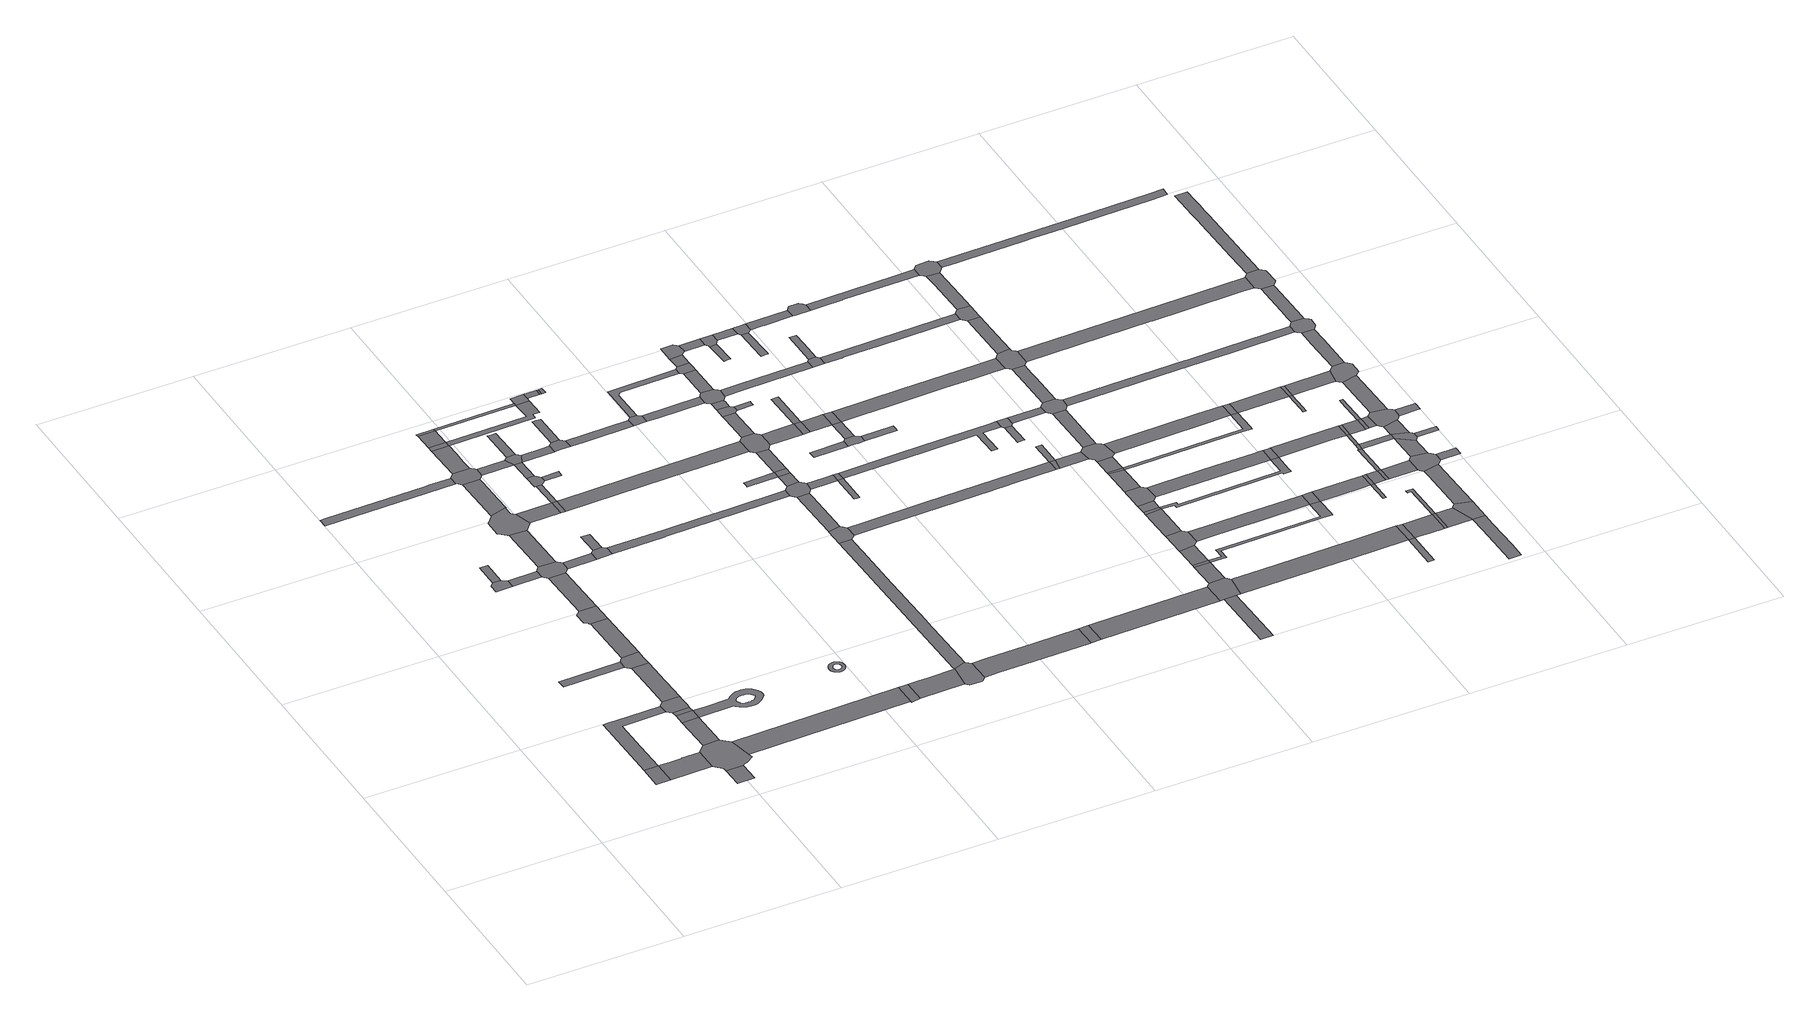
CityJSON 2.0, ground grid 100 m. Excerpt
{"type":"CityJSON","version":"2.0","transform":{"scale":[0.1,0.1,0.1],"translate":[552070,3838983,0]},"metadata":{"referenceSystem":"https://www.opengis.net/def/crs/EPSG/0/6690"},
"CityObjects":{
"road1":{"type":"Road","geometry":[{"type":"MultiSurface","lod":"1","boundaries":[[[0,1,2,3,4]]]}]},
"road2":{"type":"Road","attributes":{"RoadStructureAttribute.sectionType":"1"},"geometry":[{"type":"MultiSurface","lod":"1","boundaries":[[[5,6,7,8,9,10,0,4,11]]]}]},
"road3":{"type":"Road","attributes":{"RoadStructureAttribute.sectionType":"1"},"geometry":[{"type":"MultiSurface","lod":"1","boundaries":[[[12,13,14,15,16,1,0,17,18,19]]]}]},
"road4":{"type":"Road","geometry":[{"type":"MultiSurface","lod":"1","boundaries":[[[20,21,22,23]]]}]},
"road5":{"type":"Road","attributes":{"RoadStructureAttribute.sectionType":"1"},"geometry":[{"type":"MultiSurface","lod":"1","boundaries":[[[24,25,26,27,28]]]}]},
"road6":{"type":"Road","geometry":[{"type":"MultiSurface","lod":"1","boundaries":[[[29,30,31,5,11,32,33,34,21,20,35,36,37,38,39,40]]]}]},
"road7":{"type":"Road","attributes":{"RoadStructureAttribute.sectionType":"1"},"geometry":[{"type":"MultiSurface","lod":"1","boundaries":[[[41,42,30,29]]]}]},
"road8":{"type":"Road","geometry":[{"type":"MultiSurface","lod":"1","boundaries":[[[43,44,42,41]]]}]},
"road9":{"type":"Road","attributes":{"RoadStructureAttribute.sectionType":"1"},"geometry":[{"type":"MultiSurface","lod":"1","boundaries":[[[45,46,44,43]]]}]},
"road10":{"type":"Road","geometry":[{"type":"MultiSurface","lod":"1","boundaries":[[[47,48,49,50,51,52,12,19,53,54,46,45]]]}]},
"road11":{"type":"Road","attributes":{"RoadStructureAttribute.sectionType":"1"},"geometry":[{"type":"MultiSurface","lod":"1","boundaries":[[[55,56,57,58,59,60,50,49]]]}]},
"road12":{"type":"Road","geometry":[{"type":"MultiSurface","lod":"1","boundaries":[[[61,62,63,64,65,66]]]}]},
"road13":{"type":"Road","geometry":[{"type":"MultiSurface","lod":"1","boundaries":[[[67,68,61,66]]]}]},
"road14":{"type":"Road","geometry":[{"type":"MultiSurface","lod":"1","boundaries":[[[69,70,71,72,73,74,24,28,75,59,58]]]}]},
"road15":{"type":"Road","attributes":{"RoadStructureAttribute.sectionType":"1"},"geometry":[{"type":"MultiSurface","lod":"1","boundaries":[[[76,77,78,79,80,81,82,83]]]}]},
"road16":{"type":"Road","attributes":{"RoadStructureAttribute.sectionType":"1"},"geometry":[{"type":"MultiSurface","lod":"1","boundaries":[[[84,85,72,71]]]}]},
"road17":{"type":"Road","attributes":{"RoadStructureAttribute.sectionType":"1"},"geometry":[{"type":"MultiSurface","lod":"1","boundaries":[[[86,65,64,87]]]}]},
"road18":{"type":"Road","geometry":[{"type":"MultiSurface","lod":"1","boundaries":[[[88,89,43,41,90,91,92,93,94,95,96,97,98,99,100,101,102,103,104,105,106,107,108,109,110,111,112,113,114,115,116,117],[118,119,120,121,122,123,124,125,126,127,128,129,130,131,132,133,134,135,136,137]]]}]},
"road19":{"type":"Road","geometry":[{"type":"MultiSurface","lod":"1","boundaries":[[[138,139,140,141,142,143,144,145,146,85,84]]]}]},
"road20":{"type":"Road","attributes":{"RoadStructureAttribute.sectionType":"1"},"geometry":[{"type":"MultiSurface","lod":"1","boundaries":[[[147,148,139,138]]]}]},
"road21":{"type":"Road","geometry":[{"type":"MultiSurface","lod":"1","boundaries":[[[149,150,86,87,151,148,147,152,153,154,155,156,157,158]]]}]},
"road22":{"type":"Road","attributes":{"RoadStructureAttribute.sectionType":"1"},"geometry":[{"type":"MultiSurface","lod":"1","boundaries":[[[159,149,158,160]]]}]},
"road23":{"type":"Road","geometry":[{"type":"MultiSurface","lod":"1","boundaries":[[[161,40,39,162]]]}]},
"road24":{"type":"Road","geometry":[{"type":"MultiSurface","lod":"1","boundaries":[[[163,164,165,166,167,168,169,170,171,172,173,159,160,174,175,176,177]]]}]},
"road25":{"type":"Road","attributes":{"RoadStructureAttribute.sectionType":"1"},"geometry":[{"type":"MultiSurface","lod":"1","boundaries":[[[178,155,154,179]]]}]},
"road26":{"type":"Road","attributes":{"RoadStructureAttribute.sectionType":"1"},"geometry":[{"type":"MultiSurface","lod":"1","boundaries":[[[180,181,182,183,184,167,166]]]}]},
"road27":{"type":"Road","geometry":[{"type":"MultiSurface","lod":"1","boundaries":[[[185,186,187,188,189,190,76,83,191,192,184,183,193,194,195,196]]]}]},
"road28":{"type":"Road","geometry":[{"type":"MultiSurface","lod":"1","boundaries":[[[197,198,178,179,199,200]]]}]},
"road29":{"type":"Road","attributes":{"RoadStructureAttribute.sectionType":"1"},"geometry":[{"type":"MultiSurface","lod":"1","boundaries":[[[201,202,177,176,203]]]}]},
"road30":{"type":"Road","attributes":{"RoadStructureAttribute.sectionType":"1"},"geometry":[{"type":"MultiSurface","lod":"1","boundaries":[[[204,205,206,207,208,209,188,187]]]}]},
"road31":{"type":"Road","geometry":[{"type":"MultiSurface","lod":"1","boundaries":[[[210,211,198,197]]]}]},
"road32":{"type":"Road","geometry":[{"type":"MultiSurface","lod":"1","boundaries":[[[212,213,209,208]]]}]},
"road33":{"type":"Road","attributes":{"RoadStructureAttribute.sectionType":"1"},"geometry":[{"type":"MultiSurface","lod":"1","boundaries":[[[214,215,216,213,212]]]}]},
"road34":{"type":"Road","geometry":[{"type":"MultiSurface","lod":"1","boundaries":[[[217,218,216,215]]]}]},
"road35":{"type":"Road","geometry":[{"type":"MultiSurface","lod":"1","boundaries":[[[219,201,203,220]]]}]},
"road36":{"type":"Road","attributes":{"RoadStructureAttribute.sectionType":"1"},"geometry":[{"type":"MultiSurface","lod":"1","boundaries":[[[221,196,195,222]]]}]},
"road37":{"type":"Road","attributes":{"RoadStructureAttribute.sectionType":"1"},"geometry":[{"type":"MultiSurface","lod":"1","boundaries":[[[223,201,219,224]]]}]},
"road38":{"type":"Road","geometry":[{"type":"MultiSurface","lod":"1","boundaries":[[[225,226,227,228,229,230,231,232,233,234,235,236,237,238,239,240,241,242,243,244,245,246,247,248,249,250,251,252,253,254,255,256,257,258,259,260,261,262,263,264,265,266,267,268,269,270,271,272,273,274,275,276,277,278,279,280,281,282,283,284,285,286,287,288,289,290,291,292,293,294,295,296,297,298,299,300],[301,302,303,304,305,306,307,308,309,310,311,312,313,314,315,316,317,318,319,320,321,322,323,324,325,326,327,328,329,330,331,332,333,334,335,336,337,338,339,340,341,342,343,344,345,346,347,348,349,350,351,352,353,354,355,356,357,358,359,360,361,362,363,364,365,366,367,368,369,370,371,372]]]}]},
"road39":{"type":"Road","geometry":[{"type":"MultiSurface","lod":"1","boundaries":[[[373,374,375,376,377,223,224,378,379,380,381,382]]]}]},
"road40":{"type":"Road","attributes":{"RoadStructureAttribute.sectionType":"1"},"geometry":[{"type":"MultiSurface","lod":"1","boundaries":[[[383,384,222,374,373]]]}]},
"road41":{"type":"Road","geometry":[{"type":"MultiSurface","lod":"1","boundaries":[[[385,386,221,222,384,387]]]}]},
"road42":{"type":"Road","geometry":[{"type":"MultiSurface","lod":"1","boundaries":[[[388,389,382,381]]]}]},
"road43":{"type":"Road","attributes":{"RoadStructureAttribute.sectionType":"1"},"geometry":[{"type":"MultiSurface","lod":"1","boundaries":[[[390,391,392,386,385]]]}]},
"road44":{"type":"Road","geometry":[{"type":"MultiSurface","lod":"1","boundaries":[[[393,161,162,394,395]]]}]},
"road45":{"type":"Road","attributes":{"RoadStructureAttribute.sectionType":"1"},"geometry":[{"type":"MultiSurface","lod":"1","boundaries":[[[396,217,215,397]]]}]},
"road46":{"type":"Road","attributes":{"RoadStructureAttribute.sectionType":"1"},"geometry":[{"type":"MultiSurface","lod":"1","boundaries":[[[398,399,387,384,400]]]}]},
"road47":{"type":"Road","attributes":{"RoadStructureAttribute.sectionType":"1"},"geometry":[{"type":"MultiSurface","lod":"1","boundaries":[[[401,402,403,404,397,405,212,208]]]}]},
"road48":{"type":"Road","geometry":[{"type":"MultiSurface","lod":"1","boundaries":[[[406,407,408,393,395,409]]]}]},
"road49":{"type":"Road","geometry":[{"type":"MultiSurface","lod":"1","boundaries":[[[410,411,398,400,412,413,414,415]]]}]},
"road50":{"type":"Road","attributes":{"RoadStructureAttribute.sectionType":"1"},"geometry":[{"type":"MultiSurface","lod":"1","boundaries":[[[416,417,418,411,410]]]}]},
"road51":{"type":"Road","attributes":{"RoadStructureAttribute.sectionType":"1"},"geometry":[{"type":"MultiSurface","lod":"1","boundaries":[[[419,420,421,422,200,199,423,424,425]]]}]},
"road52":{"type":"Road","geometry":[{"type":"MultiSurface","lod":"1","boundaries":[[[426,427,396,397,404,428]]]}]},
"road53":{"type":"Road","geometry":[{"type":"MultiSurface","lod":"1","boundaries":[[[429,430,406,409,431,432,433,434,435]]]}]},
"road54":{"type":"Road","attributes":{"RoadStructureAttribute.sectionType":"1"},"geometry":[{"type":"MultiSurface","lod":"1","boundaries":[[[436,437,438,439,440,441,219,220,442,443,444]]]}]},
"road55":{"type":"Road","attributes":{"RoadStructureAttribute.sectionType":"1"},"geometry":[{"type":"MultiSurface","lod":"1","boundaries":[[[445,426,428,446]]]}]},
"road56":{"type":"Road","attributes":{"RoadStructureAttribute.sectionType":"1"},"geometry":[{"type":"MultiSurface","lod":"1","boundaries":[[[447,415,414,448,449]]]}]},
"road57":{"type":"Road","geometry":[{"type":"MultiSurface","lod":"1","boundaries":[[[445,446,450,451]]]}]},
"road58":{"type":"Road","geometry":[{"type":"MultiSurface","lod":"1","boundaries":[[[452,453,451,450]]]}]},
"road59":{"type":"Road","attributes":{"RoadStructureAttribute.sectionType":"1"},"geometry":[{"type":"MultiSurface","lod":"1","boundaries":[[[454,455,456,457,458,459,460,461,462,463,464,465,466,406,430]]]}]},
"road60":{"type":"Road","geometry":[{"type":"MultiSurface","lod":"1","boundaries":[[[467,447,449,468,469,470,471,472]]]}]},
"road61":{"type":"Road","attributes":{"RoadStructureAttribute.sectionType":"1"},"geometry":[{"type":"MultiSurface","lod":"1","boundaries":[[[473,474,475,476,435,434,477,478,479,480]]]}]},
"road62":{"type":"Road","geometry":[{"type":"MultiSurface","lod":"1","boundaries":[[[481,482,483,484,462,461,485,486,487]]]}]},
"road63":{"type":"Road","geometry":[{"type":"MultiSurface","lod":"1","boundaries":[[[488,489,490,491,492]]]}]},
"road64":{"type":"Road","attributes":{"RoadStructureAttribute.sectionType":"1"},"geometry":[{"type":"MultiSurface","lod":"1","boundaries":[[[493,494,495,496,497,483,482]]]}]},
"road65":{"type":"Road","geometry":[{"type":"MultiSurface","lod":"1","boundaries":[[[498,499,500,501,419,425,502,496,495,503,504,505]]]}]},
"road66":{"type":"Road","attributes":{"RoadStructureAttribute.sectionType":"1"},"geometry":[{"type":"MultiSurface","lod":"1","boundaries":[[[506,471,470,507,508]]]}]},
"road67":{"type":"Road","attributes":{"RoadStructureAttribute.sectionType":"1"},"geometry":[{"type":"MultiSurface","lod":"1","boundaries":[[[509,492,510,500,499]]]}]},
"road68":{"type":"Road","geometry":[{"type":"MultiSurface","lod":"1","boundaries":[[[511,488,492,509]]]}]},
"road69":{"type":"Road","attributes":{"RoadStructureAttribute.sectionType":"1"},"geometry":[{"type":"MultiSurface","lod":"1","boundaries":[[[512,513,467,472,514,515,516]]]}]},
"road70":{"type":"Road","attributes":{"RoadStructureAttribute.sectionType":"1"},"geometry":[{"type":"MultiSurface","lod":"1","boundaries":[[[517,488,511,518]]]}]},
"road71":{"type":"Road","geometry":[{"type":"MultiSurface","lod":"1","boundaries":[[[519,520,521,522,436,444,523,517,518,524,525,526,527]]]}]},
"road72":{"type":"Road","attributes":{"RoadStructureAttribute.sectionType":"1"},"geometry":[{"type":"MultiSurface","lod":"1","boundaries":[[[528,529,530,505,504,531,532,533,534]]]}]},
"road73":{"type":"Road","attributes":{"RoadStructureAttribute.sectionType":"1"},"geometry":[{"type":"MultiSurface","lod":"1","boundaries":[[[535,536,537,538,521,520]]]}]},
"road74":{"type":"Road","geometry":[{"type":"MultiSurface","lod":"1","boundaries":[[[539,540,541,542,534]]]}]},
"road75":{"type":"Road","geometry":[{"type":"MultiSurface","lod":"1","boundaries":[[[543,473,480,544]]]}]},
"road76":{"type":"Road","geometry":[{"type":"MultiSurface","lod":"1","boundaries":[[[545,546,537,536,547,548,549]]]}]},
"road77":{"type":"Road","attributes":{"RoadStructureAttribute.sectionType":"1"},"geometry":[{"type":"MultiSurface","lod":"1","boundaries":[[[550,546,545,551,552]]]}]},
"road78":{"type":"Road","geometry":[{"type":"MultiSurface","lod":"1","boundaries":[[[553,528,534,542]]]}]},
"road79":{"type":"Road","geometry":[{"type":"MultiSurface","lod":"1","boundaries":[[[554,506,508,555,550,552,556,557,558,559,560]]]}]},
"road80":{"type":"Road","attributes":{"RoadStructureAttribute.sectionType":"1"},"geometry":[{"type":"MultiSurface","lod":"1","boundaries":[[[561,562,527,526,563,564]]]}]},
"road81":{"type":"Road","attributes":{"RoadStructureAttribute.sectionType":"1"},"geometry":[{"type":"MultiSurface","lod":"1","boundaries":[[[565,566,567,554,560]]]}]},
"road82":{"type":"Road","geometry":[{"type":"MultiSurface","lod":"1","boundaries":[[[568,569,570,549,548]]]}]},
"road83":{"type":"Road","geometry":[{"type":"MultiSurface","lod":"1","boundaries":[[[571,572,573,574,512,516,567,566]]]}]},
"road84":{"type":"Road","attributes":{"RoadStructureAttribute.sectionType":"1"},"geometry":[{"type":"MultiSurface","lod":"1","boundaries":[[[575,576,574,573]]]}]},
"road85":{"type":"Road","geometry":[{"type":"MultiSurface","lod":"1","boundaries":[[[577,578,579,580,581]]]}]},
"road86":{"type":"Road","geometry":[{"type":"MultiSurface","lod":"1","boundaries":[[[582,583,584,585,576,575,586,587,588,589]]]}]},
"road87":{"type":"Road","geometry":[{"type":"MultiSurface","lod":"1","boundaries":[[[590,561,564,591]]]}]},
"road88":{"type":"Road","attributes":{"RoadStructureAttribute.sectionType":"1"},"geometry":[{"type":"MultiSurface","lod":"1","boundaries":[[[592,593,561,590]]]}]},
"road89":{"type":"Road","attributes":{"RoadStructureAttribute.sectionType":"1"},"geometry":[{"type":"MultiSurface","lod":"1","boundaries":[[[594,595,590,591,596]]]}]},
"road90":{"type":"Road","attributes":{"RoadStructureAttribute.sectionType":"1"},"geometry":[{"type":"MultiSurface","lod":"1","boundaries":[[[597,589,588,598]]]}]},
"road91":{"type":"Road","geometry":[{"type":"MultiSurface","lod":"1","boundaries":[[[599,600,577,581,601,602,603,604]]]}]},
"road92":{"type":"Road","attributes":{"RoadStructureAttribute.sectionType":"1"},"geometry":[{"type":"MultiSurface","lod":"1","boundaries":[[[605,606,607,608,487,486,609,610,611,612,613,614]]]}]},
"road93":{"type":"Road","attributes":{"RoadStructureAttribute.sectionType":"1"},"geometry":[{"type":"MultiSurface","lod":"1","boundaries":[[[615,596,600,599]]]}]},
"road94":{"type":"Road","geometry":[{"type":"MultiSurface","lod":"1","boundaries":[[[616,617,618,619,620,621]]]}]},
"road95":{"type":"Road","attributes":{"RoadStructureAttribute.sectionType":"1"},"geometry":[{"type":"MultiSurface","lod":"1","boundaries":[[[622,623,558,557,624,625]]]}]},
"road96":{"type":"Road","geometry":[{"type":"MultiSurface","lod":"1","boundaries":[[[626,594,596,615]]]}]},
"road97":{"type":"Road","attributes":{"RoadStructureAttribute.sectionType":"1"},"geometry":[{"type":"MultiSurface","lod":"1","boundaries":[[[627,628,543,544,629]]]}]},
"road98":{"type":"Road","geometry":[{"type":"MultiSurface","lod":"1","boundaries":[[[630,597,598,631,632,621,620,633,634]]]}]},
"road99":{"type":"Road","attributes":{"RoadStructureAttribute.sectionType":"1"},"geometry":[{"type":"MultiSurface","lod":"1","boundaries":[[[635,636,637,604,603]]]}]},
"road100":{"type":"Road","attributes":{"RoadStructureAttribute.sectionType":"1"},"geometry":[{"type":"MultiSurface","lod":"1","boundaries":[[[638,639,640,641,553,542,642,643,644,645,646,647,648]]]}]},
"road101":{"type":"Road","attributes":{"RoadStructureAttribute.sectionType":"1"},"geometry":[{"type":"MultiSurface","lod":"1","boundaries":[[[649,650,651,630,634,652]]]}]},
"road102":{"type":"Road","attributes":{"RoadStructureAttribute.sectionType":"1"},"geometry":[{"type":"MultiSurface","lod":"1","boundaries":[[[653,654,655,656,657,658,659]]]}]},
"road103":{"type":"Road","geometry":[{"type":"MultiSurface","lod":"1","boundaries":[[[660,661,662,663,649,652,659,658,664]]]}]},
"road104":{"type":"Road","geometry":[{"type":"MultiSurface","lod":"1","boundaries":[[[665,622,625,666,667,668]]]}]},
"road105":{"type":"Road","attributes":{"RoadStructureAttribute.sectionType":"1"},"geometry":[{"type":"MultiSurface","lod":"1","boundaries":[[[669,670,671,672,665,668]]]}]},
"road106":{"type":"Road","attributes":{"RoadStructureAttribute.sectionType":"1"},"geometry":[{"type":"MultiSurface","lod":"1","boundaries":[[[673,674,675,676,677,678,679,680,681]]]}]},
"road107":{"type":"Road","attributes":{"RoadStructureAttribute.sectionType":"1"},"geometry":[{"type":"MultiSurface","lod":"1","boundaries":[[[682,660,664,683,684,685]]]}]},
"road108":{"type":"Road","geometry":[{"type":"MultiSurface","lod":"1","boundaries":[[[686,687,688,689,627,629,677,676,690,691]]]}]},
"road109":{"type":"Road","attributes":{"RoadStructureAttribute.sectionType":"1"},"geometry":[{"type":"MultiSurface","lod":"1","boundaries":[[[692,693,688,687]]]}]},
"road110":{"type":"Road","geometry":[{"type":"MultiSurface","lod":"1","boundaries":[[[694,695,693,692]]]}]},
"road111":{"type":"Road","attributes":{"RoadStructureAttribute.sectionType":"1"},"geometry":[{"type":"MultiSurface","lod":"1","boundaries":[[[696,697,698,699,626,615,700,701,702,703,704,705,706]]]}]},
"road112":{"type":"Road","attributes":{"RoadStructureAttribute.sectionType":"1"},"geometry":[{"type":"MultiSurface","lod":"1","boundaries":[[[707,708,695,694]]]}]},
"road113":{"type":"Road","geometry":[{"type":"MultiSurface","lod":"1","boundaries":[[[709,710,711,682,685,712,713,714,715,716,717]]]}]},
"road114":{"type":"Road","geometry":[{"type":"MultiSurface","lod":"1","boundaries":[[[718,605,614,719]]]}]},
"road115":{"type":"Road","geometry":[{"type":"MultiSurface","lod":"1","boundaries":[[[720,721,708,707,722,723,724,725,726]]]}]},
"road116":{"type":"Road","geometry":[{"type":"MultiSurface","lod":"1","boundaries":[[[727,728,605,718]]]}]},
"road117":{"type":"Road","geometry":[{"type":"MultiSurface","lod":"1","boundaries":[[[729,730,731,732,733]]]}]},
"road118":{"type":"Road","attributes":{"RoadStructureAttribute.sectionType":"1"},"geometry":[{"type":"MultiSurface","lod":"1","boundaries":[[[734,735,736,737,738,721,720]]]}]},
"road119":{"type":"Road","geometry":[{"type":"MultiSurface","lod":"1","boundaries":[[[739,638,648,729,733,740]]]}]},
"road120":{"type":"Road","geometry":[{"type":"MultiSurface","lod":"1","boundaries":[[[741,742,736,735]]]}]},
"road121":{"type":"Road","attributes":{"RoadStructureAttribute.sectionType":"1"},"geometry":[{"type":"MultiSurface","lod":"1","boundaries":[[[743,744,718,719,745]]]}]},
"road122":{"type":"Road","attributes":{"RoadStructureAttribute.sectionType":"1"},"geometry":[{"type":"MultiSurface","lod":"1","boundaries":[[[746,747,742,741]]]}]},
"road123":{"type":"Road","geometry":[{"type":"MultiSurface","lod":"1","boundaries":[[[748,749,750,751,752,747,746,753,754]]]}]},
"road124":{"type":"Road","attributes":{"RoadStructureAttribute.sectionType":"1"},"geometry":[{"type":"MultiSurface","lod":"1","boundaries":[[[755,756,757,758,667,666,759,760,761,762,763]]]}]},
"road125":{"type":"Road","attributes":{"RoadStructureAttribute.sectionType":"1"},"geometry":[{"type":"MultiSurface","lod":"1","boundaries":[[[764,749,748,765,766]]]}]},
"road126":{"type":"Road","geometry":[{"type":"MultiSurface","lod":"1","boundaries":[[[767,768,764,766]]]}]},
"road127":{"type":"Road","attributes":{"RoadStructureAttribute.sectionType":"1"},"geometry":[{"type":"MultiSurface","lod":"1","boundaries":[[[769,739,740,770]]]}]},
"road128":{"type":"Road","attributes":{"RoadStructureAttribute.sectionType":"1"},"geometry":[{"type":"MultiSurface","lod":"1","boundaries":[[[771,772,773,768,767]]]}]},
"road129":{"type":"Road","geometry":[{"type":"MultiSurface","lod":"1","boundaries":[[[774,775,776,777,743,745,778,772,771,779,780]]]}]},
"road130":{"type":"Road","attributes":{"RoadStructureAttribute.sectionType":"1"},"geometry":[{"type":"MultiSurface","lod":"1","boundaries":[[[781,777,776,782]]]}]},
"road131":{"type":"Road","attributes":{"RoadStructureAttribute.sectionType":"1"},"geometry":[{"type":"MultiSurface","lod":"1","boundaries":[[[783,784,714,713,785,786,787,788]]]}]},
"road132":{"type":"Road","geometry":[{"type":"MultiSurface","lod":"1","boundaries":[[[789,790,791,769,770,792,793,781,782,794,795,796,797,798]]]}]},
"road133":{"type":"Road","attributes":{"RoadStructureAttribute.sectionType":"1"},"geometry":[{"type":"MultiSurface","lod":"1","boundaries":[[[799,800,801,802,803,804,805,806,807,808,694,692]]]}]},
"road134":{"type":"Road","attributes":{"RoadStructureAttribute.sectionType":"1"},"geometry":[{"type":"MultiSurface","lod":"1","boundaries":[[[809,810,811,812,726,725,813,814,805]]]}]},
"road135":{"type":"Road","attributes":{"RoadStructureAttribute.sectionType":"1"},"geometry":[{"type":"MultiSurface","lod":"1","boundaries":[[[815,816,817,818,819,820,691,690,821,822,823,824,825]]]}]},
"road136":{"type":"Road","attributes":{"RoadStructureAttribute.sectionType":"1"},"geometry":[{"type":"MultiSurface","lod":"1","boundaries":[[[826,827,828,829,830,831,789,798]]]}]},
"road137":{"type":"Road","geometry":[{"type":"MultiSurface","lod":"1","boundaries":[[[832,833,834,835,836,837,838,839,696,706,840,830,829,841,842,843]]]}]},
"road138":{"type":"Road","attributes":{"RoadStructureAttribute.sectionType":"1"},"geometry":[{"type":"MultiSurface","lod":"1","boundaries":[[[844,845,846,847,848,849,850,851,852,853,854,741,735]]]}]},
"road139":{"type":"Road","attributes":{"RoadStructureAttribute.sectionType":"1"},"geometry":[{"type":"MultiSurface","lod":"1","boundaries":[[[855,856,857,858,859,754,753,851]]]}]},
"road140":{"type":"Road","attributes":{"RoadStructureAttribute.sectionType":"1"},"geometry":[{"type":"MultiSurface","lod":"1","boundaries":[[[860,861,862,863,837,836]]]}]},
"road141":{"type":"Road","geometry":[{"type":"MultiSurface","lod":"1","boundaries":[[[864,865,866,755,763,867,863,862,868,869,870]]]}]},
"road142":{"type":"Road","attributes":{"RoadStructureAttribute.sectionType":"1"},"geometry":[{"type":"MultiSurface","lod":"1","boundaries":[[[871,872,873,874,875,876,767,766]]]}]},
"road143":{"type":"Road","attributes":{"RoadStructureAttribute.sectionType":"1"},"geometry":[{"type":"MultiSurface","lod":"1","boundaries":[[[877,878,780,779,879,880,875]]]}]},
"road144":{"type":"Road","attributes":{"RoadStructureAttribute.sectionType":"1"},"geometry":[{"type":"MultiSurface","lod":"1","boundaries":[[[881,882,883,864,870,884,885,886]]]}]},
"road145":{"type":"Road","geometry":[{"type":"MultiSurface","lod":"1","boundaries":[[[887,888,889,890,891,892,783,788,893,881,886,894,895,896]]]}]},
"road146":{"type":"Road","geometry":[{"type":"MultiSurface","lod":"1","boundaries":[[[897,898,809,805,804]]]}]},
"road147":{"type":"Road","attributes":{"RoadStructureAttribute.sectionType":"1"},"geometry":[{"type":"MultiSurface","lod":"1","boundaries":[[[899,900,901,825]]]}]},
"road148":{"type":"Road","geometry":[{"type":"MultiSurface","lod":"1","boundaries":[[[902,903,855,851,850]]]}]},
"road149":{"type":"Road","geometry":[{"type":"MultiSurface","lod":"1","boundaries":[[[904,815,825,901]]]}]},
"road150":{"type":"Road","attributes":{"RoadStructureAttribute.sectionType":"1"},"geometry":[{"type":"MultiSurface","lod":"1","boundaries":[[[905,906,907,897,804,908,909,910]]]}]},
"road151":{"type":"Road","geometry":[{"type":"MultiSurface","lod":"1","boundaries":[[[911,877,875,874]]]}]},
"road152":{"type":"Road","attributes":{"RoadStructureAttribute.sectionType":"1"},"geometry":[{"type":"MultiSurface","lod":"1","boundaries":[[[912,913,904,901,914,915,916,917]]]}]},
"road153":{"type":"Road","geometry":[{"type":"MultiSurface","lod":"1","boundaries":[[[918,919,920,910]]]}]},
"road154":{"type":"Road","attributes":{"RoadStructureAttribute.sectionType":"1"},"geometry":[{"type":"MultiSurface","lod":"1","boundaries":[[[921,922,923,924,796,795,925,926,927,928,929]]]}]},
"road155":{"type":"Road","geometry":[{"type":"MultiSurface","lod":"1","boundaries":[[[930,905,910,920]]]}]},
"road156":{"type":"Road","attributes":{"RoadStructureAttribute.sectionType":"1"},"geometry":[{"type":"MultiSurface","lod":"1","boundaries":[[[931,932,902,850,933,934]]]}]},
"road157":{"type":"Road","geometry":[{"type":"MultiSurface","lod":"1","boundaries":[[[935,912,917,936]]]}]},
"road158":{"type":"Road","attributes":{"RoadStructureAttribute.sectionType":"1"},"geometry":[{"type":"MultiSurface","lod":"1","boundaries":[[[937,930,920,938]]]}]},
"road159":{"type":"Road","attributes":{"RoadStructureAttribute.sectionType":"1"},"geometry":[{"type":"MultiSurface","lod":"1","boundaries":[[[939,940,941,942,912,935]]]}]},
"road160":{"type":"Road","attributes":{"RoadStructureAttribute.sectionType":"1"},"geometry":[{"type":"MultiSurface","lod":"1","boundaries":[[[943,944,911,874,945]]]}]},
"road161":{"type":"Road","geometry":[{"type":"MultiSurface","lod":"1","boundaries":[[[946,937,938,947]]]}]},
"road162":{"type":"Road","attributes":{"RoadStructureAttribute.sectionType":"1"},"geometry":[{"type":"MultiSurface","lod":"1","boundaries":[[[948,935,936,949]]]}]},
"road163":{"type":"Road","attributes":{"RoadStructureAttribute.sectionType":"1"},"geometry":[{"type":"MultiSurface","lod":"1","boundaries":[[[950,951,843,842,952,953,954,955,956,957,958,959,960]]]}]},
"road164":{"type":"Road","attributes":{"RoadStructureAttribute.sectionType":"1"},"geometry":[{"type":"MultiSurface","lod":"1","boundaries":[[[961,937,946,962,963]]]}]},
"road165":{"type":"Road","attributes":{"RoadStructureAttribute.sectionType":"1"},"geometry":[{"type":"MultiSurface","lod":"1","boundaries":[[[949,964,965,966,967,968,969]]]}]},
"road166":{"type":"Road","geometry":[{"type":"MultiSurface","lod":"1","boundaries":[[[970,971,963,962,972]]]}]},
"road167":{"type":"Road","attributes":{"RoadStructureAttribute.sectionType":"1"},"geometry":[{"type":"MultiSurface","lod":"1","boundaries":[[[973,946,947,974]]]}]},
"road168":{"type":"Road","geometry":[{"type":"MultiSurface","lod":"1","boundaries":[[[975,976,948,949,969,977]]]}]},
"road169":{"type":"Road","attributes":{"RoadStructureAttribute.sectionType":"1"},"geometry":[{"type":"MultiSurface","lod":"1","boundaries":[[[978,934,970,972]]]}]},
"road170":{"type":"Road","geometry":[{"type":"MultiSurface","lod":"1","boundaries":[[[979,980,981,982,983,945]]]}]},
"road171":{"type":"Road","geometry":[{"type":"MultiSurface","lod":"1","boundaries":[[[984,931,934,978]]]}]},
"road172":{"type":"Road","geometry":[{"type":"MultiSurface","lod":"1","boundaries":[[[985,943,945,983]]]}]},
"road173":{"type":"Road","attributes":{"RoadStructureAttribute.sectionType":"1"},"geometry":[{"type":"MultiSurface","lod":"1","boundaries":[[[986,987,988,989,975,977]]]}]},
"road174":{"type":"Road","attributes":{"RoadStructureAttribute.sectionType":"1"},"geometry":[{"type":"MultiSurface","lod":"1","boundaries":[[[990,972,962,991]]]}]},
"road175":{"type":"Road","attributes":{"RoadStructureAttribute.sectionType":"1"},"geometry":[{"type":"MultiSurface","lod":"1","boundaries":[[[992,984,978,993]]]}]},
"road176":{"type":"Road","geometry":[{"type":"MultiSurface","lod":"1","boundaries":[[[994,992,993,995]]]}]},
"road177":{"type":"Road","geometry":[{"type":"MultiSurface","lod":"1","boundaries":[[[996,973,974,997,998,999,988,987,1000,1001,1002,1003,1004,1005,1006]]]}]},
"road178":{"type":"Road","attributes":{"RoadStructureAttribute.sectionType":"1"},"geometry":[{"type":"MultiSurface","lod":"1","boundaries":[[[1007,994,995,1008]]]}]},
"road179":{"type":"Road","attributes":{"RoadStructureAttribute.sectionType":"1"},"geometry":[{"type":"MultiSurface","lod":"1","boundaries":[[[1009,1010,1011,896,895,1012,1013,1014,1015,1016,1017,1018,1019,1020,1021,1022,1023,1024,1025]]]}]},
"road180":{"type":"Road","geometry":[{"type":"MultiSurface","lod":"1","boundaries":[[[1026,1027,1028,992,994]]]}]},
"road181":{"type":"Road","attributes":{"RoadStructureAttribute.sectionType":"1"},"geometry":[{"type":"MultiSurface","lod":"1","boundaries":[[[991,1029,1030,996,1006,1031,1032,1033]]]}]},
"road182":{"type":"Road","attributes":{"RoadStructureAttribute.sectionType":"1"},"geometry":[{"type":"MultiSurface","lod":"1","boundaries":[[[1034,985,983,1035,1036]]]}]},
"road183":{"type":"Road","geometry":[{"type":"MultiSurface","lod":"1","boundaries":[[[990,991,1033,1037,1038,1039,1040,1041,1042,1043]]]}]},
"road184":{"type":"Road","attributes":{"RoadStructureAttribute.sectionType":"1"},"geometry":[{"type":"MultiSurface","lod":"1","boundaries":[[[1044,1045,990,1043]]]}]},
"road185":{"type":"Road","geometry":[{"type":"MultiSurface","lod":"1","boundaries":[[[1046,1007,1008,1045,1044,1047,1048,1049,1050,1051,1052,1053]]]}]},
"road186":{"type":"Road","attributes":{"RoadStructureAttribute.sectionType":"1"},"geometry":[{"type":"MultiSurface","lod":"1","boundaries":[[[1054,1003,1002,1055]]]}]},
"road187":{"type":"Road","attributes":{"RoadStructureAttribute.sectionType":"1"},"geometry":[{"type":"MultiSurface","lod":"1","boundaries":[[[1056,1057,1046,1053]]]}]},
"road188":{"type":"Road","attributes":{"RoadStructureAttribute.sectionType":"1"},"geometry":[{"type":"MultiSurface","lod":"1","boundaries":[[[1058,1039,1038,1059]]]}]},
"road189":{"type":"Road","geometry":[{"type":"MultiSurface","lod":"1","boundaries":[[[1060,1061,1062,1063,1034,1036,1057,1056,1064,1065]]]}]},
"road190":{"type":"Road","attributes":{"RoadStructureAttribute.sectionType":"1"},"geometry":[{"type":"MultiSurface","lod":"1","boundaries":[[[1066,1050,1049,1067,1068]]]}]},
"road191":{"type":"Road","attributes":{"RoadStructureAttribute.sectionType":"1"},"geometry":[{"type":"MultiSurface","lod":"1","boundaries":[[[1069,1070,1062,1061,1071,1072]]]}]},
"road192":{"type":"Road","geometry":[{"type":"MultiSurface","lod":"1","boundaries":[[[1073,1074,1075,921,929,1076,1069,1072,1077,1078,1079,1080,1081,1082,1083,1084]]]}]},
"road193":{"type":"Road","attributes":{"RoadStructureAttribute.sectionType":"1"},"geometry":[{"type":"MultiSurface","lod":"1","boundaries":[[[1085,1086,1087,1088,1089,1090,1091,1092,1073,1084]]]}]},
"road194":{"type":"Road","geometry":[{"type":"MultiSurface","lod":"1","boundaries":[[[1093,1094,1095,1096,1097,1098,950,960,1099,1090,1089,1100,1101,1102]]]}]},
"road195":{"type":"Road","attributes":{"RoadStructureAttribute.sectionType":"1"},"geometry":[{"type":"MultiSurface","lod":"1","boundaries":[[[1103,1104,1105,1106,1107,1108,1109,1110,1111,1112,1113,1114,1095,1094]]]}]}
},
"vertices":[
[618,505,0],[530,504,0],[529,354,0],[530,354,0],[621,356,0],
[886,511,0],[772,508,0],[770,508,0],[693,506,0],[634,505,0],[619,505,0],[887,361,0],
[891,1001,0],[612,996,0],[567,996,0],[523,995,0],[524,934,0],[615,711,0],[613,933,0],[894,941,0],
[1048,288,0],[936,284,0],[939,149,0],[1050,151,0],
[886,1481,0],[491,1473,0],[491,1445,0],[492,1416,0],[881,1422,0],
[1041,566,0],[935,562,0],[929,556,0],[888,360,0],[935,315,0],[937,313,0],[1056,294,0],[1066,299,0],[1081,302,0],[1131,337,0],[1125,367,0],[1091,515,0],
[1035,808,0],[929,805,0],
[1034,881,0],[927,878,0],
[1033,918,0],[926,915,0],
[1032,946,0],[1031,1010,0],[1030,1034,0],[920,1031,0],[905,1016,0],[899,1010,0],[904,933,0],[911,927,0],
[1027,1191,0],[1027,1209,0],[1026,1264,0],[1023,1397,0],[914,1395,0],[919,1190,0],
[595,2480,0],[571,2455,0],[573,2395,0],[679,2397,0],[677,2457,0],[644,2481,0],
[644,2639,0],[594,2639,0],
[1022,1453,0],[1021,1489,0],[1021,1514,0],[911,1512,0],[897,1495,0],[893,1490,0],[907,1400,0],
[842,3470,0],[705,3468,0],[672,3467,0],[129,3457,0],[40,3456,0],[2,3455,0],[3,3394,0],[844,3411,0],
[1013,1880,0],[904,1878,0],
[862,2460,0],[865,2401,0],
[1266,883,0],[1123,879,0],[1261,815,0],[1263,812,0],[1268,804,0],[1284,788,0],[1305,777,0],[1325,770,0],[1349,766,0],[1373,766,0],[1378,767,0],[1394,771,0],[1398,773,0],[1422,786,0],[1448,812,0],[1457,824,0],[1460,838,0],[1460,849,0],[1460,860,0],[1450,882,0],[1425,909,0],[1396,926,0],[1367,930,0],[1341,928,0],[1336,927,0],[1319,924,0],[1317,923,0],[1298,912,0],[1294,909,0],[1279,898,0],[1325,875,0],[1329,877,0],[1338,879,0],[1346,880,0],[1351,881,0],[1372,879,0],[1398,867,0],[1413,849,0],[1413,847,0],[1411,837,0],[1387,814,0],[1374,811,0],[1365,809,0],[1360,808,0],[1332,809,0],[1309,822,0],[1306,827,0],[1297,842,0],[1298,853,0],[1309,867,0],
[1011,2014,0],[900,2012,0],[896,2008,0],[894,2007,0],[873,1987,0],[874,1906,0],[883,1898,0],[895,1887,0],[898,1883,0],
[1003,2374,0],[893,2372,0],
[890,2494,0],[881,2484,0],[885,2380,0],[1008,2379,0],[1022,2394,0],[1031,2403,0],[1031,2463,0],[1021,2473,0],[1004,2488,0],[1000,2492,0],
[882,2835,0],[994,2833,0],
[2165,540,0],[2166,390,0],
[1003,3000,0],[993,3010,0],[985,3018,0],[985,3077,0],[880,3046,0],[873,3038,0],[836,2997,0],[831,2991,0],[831,2882,0],[837,2877,0],[877,2840,0],[998,2837,0],[1037,2881,0],[1042,2888,0],[1008,2995,0],
[1217,2471,0],[1219,2407,0],
[990,3077,0],[987,3173,0],[983,3350,0],[982,3385,0],[872,3382,0],
[1001,3485,0],[985,3499,0],[980,3504,0],[871,3503,0],[862,3493,0],[843,3472,0],[846,3411,0],[864,3391,0],[987,3390,0],[1001,3405,0],[1011,3415,0],[1011,3475,0],
[1295,2494,0],[1239,2493,0],[1318,2410,0],[1317,2475,0],
[1240,3000,0],[1236,2999,0],[1242,2892,0],
[978,3577,0],[977,3659,0],[975,3746,0],[975,3747,0],[975,3749,0],[865,3748,0],
[1292,2637,0],[1236,2635,0],
[974,3785,0],[865,3782,0],
[972,3861,0],[971,3909,0],[862,3907,0],
[970,3929,0],[861,3927,0],
[1272,3000,0],[1274,2892,0],
[1190,3479,0],[1220,3419,0],
[1235,3179,0],[1270,3178,0],
[1989,901,0],[1986,904,0],[1983,907,0],[1980,910,0],[1977,913,0],[1975,914,0],[1973,915,0],[1970,917,0],[1966,919,0],[1964,919,0],[1962,920,0],[1957,921,0],[1953,922,0],[1949,922,0],[1945,922,0],[1940,921,0],[1935,920,0],[1932,919,0],[1928,918,0],[1924,916,0],[1921,914,0],[1917,911,0],[1914,908,0],[1911,905,0],[1909,902,0],[1906,898,0],[1904,894,0],[1903,890,0],[1901,886,0],[1900,882,0],[1900,878,0],[1899,874,0],[1900,870,0],[1900,865,0],[1901,861,0],[1902,857,0],[1904,853,0],[1906,849,0],[1908,845,0],[1911,842,0],[1913,839,0],[1917,836,0],[1920,833,0],[1924,831,0],[1927,829,0],[1932,827,0],[1935,826,0],[1939,825,0],[1944,824,0],[1948,824,0],[1952,824,0],[1957,825,0],[1961,826,0],[1965,827,0],[1967,828,0],[1969,829,0],[1973,830,0],[1976,833,0],[1977,834,0],[1980,835,0],[1983,838,0],[1986,841,0],[1988,845,0],[1991,848,0],[1993,852,0],[1994,856,0],[1996,860,0],[1997,864,0],[1997,868,0],[1997,873,0],[1997,877,0],[1997,881,0],[1996,885,0],[1995,889,0],[1993,893,0],[1991,897,0],[1947,849,0],[1945,849,0],[1943,850,0],[1942,851,0],[1939,852,0],[1937,853,0],[1936,854,0],[1934,856,0],[1933,857,0],[1931,859,0],[1930,861,0],[1929,862,0],[1929,864,0],[1928,866,0],[1927,868,0],[1927,870,0],[1927,872,0],[1927,875,0],[1927,877,0],[1928,879,0],[1928,881,0],[1929,883,0],[1930,884,0],[1931,886,0],[1932,888,0],[1934,890,0],[1935,891,0],[1937,892,0],[1939,893,0],[1941,894,0],[1943,895,0],[1945,896,0],[1947,896,0],[1949,897,0],[1951,897,0],[1953,897,0],[1955,896,0],[1958,896,0],[1959,895,0],[1961,895,0],[1963,893,0],[1965,892,0],[1966,891,0],[1968,890,0],[1969,888,0],[1971,887,0],[1972,885,0],[1973,883,0],[1973,881,0],[1974,879,0],[1975,877,0],[1975,875,0],[1975,873,0],[1975,871,0],[1975,869,0],[1974,867,0],[1974,865,0],[1973,863,0],[1972,861,0],[1971,859,0],[1970,857,0],[1968,856,0],[1967,854,0],[1964,853,0],[1963,852,0],[1961,851,0],[1959,850,0],[1957,850,0],[1955,849,0],[1953,849,0],[1951,849,0],[1949,849,0],
[1272,3273,0],[1223,3272,0],[1225,3185,0],[1225,3177,0],[1235,3180,0],[1272,3179,0],[1297,3202,0],[1298,3203,0],[1300,3203,0],[1300,3243,0],
[1268,3420,0],[1269,3420,0],
[1271,3505,0],[1214,3502,0],[1295,3481,0],
[1411,3205,0],[1411,3245,0],
[1265,3731,0],[1237,3731,0],[1210,3730,0],
[2226,541,0],[2168,377,0],[2229,391,0],
[1488,3937,0],[1488,3917,0],
[1477,3485,0],[1444,3484,0],[1478,3424,0],
[1529,3760,0],[1532,3793,0],[1577,3793,0],[1575,3918,0],[1492,3792,0],
[2528,548,0],[2359,544,0],[2294,543,0],[2515,398,0],
[1554,3512,0],[1502,3507,0],[1509,3425,0],[1551,3425,0],[1581,3426,0],[1580,3487,0],
[1551,3733,0],[1524,3733,0],[1498,3733,0],
[2463,2494,0],[2101,2486,0],[1939,2483,0],[1683,2477,0],[1660,2418,0],[1662,2418,0],[2462,2437,0],
[1573,3986,0],[1487,3982,0],[1575,3943,0],
[2624,564,0],[2609,578,0],[2534,376,0],[2614,373,0],[2617,375,0],[2643,400,0],[2639,550,0],
[2451,3026,0],[2222,3021,0],[2156,3020,0],[2155,3020,0],[1301,3001,0],[1276,3000,0],[1931,2906,0],[2280,2913,0],[2453,2917,0],
[1655,3989,0],[1656,3946,0],
[1986,3496,0],[1675,3428,0],[1988,3434,0],
[1668,3946,0],[1667,3986,0],
[1693,3947,0],[1692,3989,0],
[2599,1018,0],[2599,1026,0],[2595,1206,0],[2593,1335,0],[2591,1435,0],[2584,1781,0],[2582,1868,0],[2581,1910,0],[2502,1909,0],[2516,1206,0],[2519,1022,0],[2519,1017,0],[2528,562,0],
[2008,3517,0],[2017,3435,0],[2043,3436,0],[2073,3436,0],[2071,3498,0],[2049,3517,0],
[3326,566,0],[3196,563,0],[3049,560,0],[2733,554,0],[2735,403,0],[2958,407,0],[3320,413,0],[3329,414,0],
[2591,2037,0],[2579,2049,0],[2500,2034,0],[2501,1974,0],[2589,1917,0],[2612,1937,0],[2609,2018,0],
[2487,2675,0],[2290,2668,0],[2290,2647,0],[2291,2626,0],[2488,2630,0],
[2579,2051,0],[2573,2371,0],[2572,2408,0],[2493,2406,0],[2500,2042,0],
[2591,2509,0],[2569,2530,0],[2490,2523,0],[2474,2506,0],[2473,2426,0],[2588,2429,0],[2596,2440,0],[2603,2498,0],
[2444,3506,0],[2149,3438,0],[2444,3444,0],
[2567,2632,0],[2488,2600,0],
[2566,2677,0],
[2446,3800,0],[2006,3790,0],[2047,3731,0],[2068,3751,0],[2448,3759,0],
[2483,2887,0],[2561,2887,0],
[2582,3034,0],[2559,3058,0],[2479,3057,0],[2457,3032,0],[2458,2912,0],[2584,2914,0],[2589,2919,0],[2590,2919,0],[2588,3028,0],
[2770,2503,0],[2735,2502,0],[2714,2502,0],[2715,2442,0],[2765,2443,0],[2768,2443,0],[2771,2444,0],
[2555,3221,0],[2554,3282,0],[2475,3280,0],[2476,3251,0],
[2772,2243,0],[2789,2243,0],[2807,2243,0],[2806,2444,0],
[3389,567,0],[3392,416,0],
[2553,3352,0],[2473,3351,0],[2571,3296,0],[2574,3296,0],[2573,3336,0],
[2472,3417,0],[2552,3402,0],[2552,3416,0],
[2805,2503,0],
[2470,3540,0],[2453,3435,0],[2568,3438,0],[2575,3447,0],[2577,3509,0],[2567,3518,0],[2549,3535,0],
[2799,3033,0],[2709,3031,0],[2710,2920,0],[2801,2922,0],
[2548,3536,0],[2545,3744,0],[2466,3743,0],
[2679,3299,0],[2679,3318,0],[2678,3337,0],
[2544,3775,0],[2544,3776,0],[2543,3820,0],[2464,3818,0],
[2542,3905,0],[2462,3903,0],
[2972,2755,0],[2753,2749,0],[2753,2723,0],[2753,2697,0],[2973,2702,0],
[2554,4001,0],[2539,4014,0],[2538,4015,0],[2460,4013,0],[2557,3921,0],[2566,3930,0],[2570,3931,0],[2564,3992,0],
[2844,3034,0],[2846,2923,0],
[2839,3302,0],[2794,3301,0],
[2984,3037,0],[2959,3036,0],[2987,2926,0],
[2699,3995,0],[2700,3934,0],
[3049,2777,0],[2990,2773,0],[3009,2703,0],[3035,2703,0],[3079,2705,0],[3078,2753,0],
[3911,2046,0],[3677,2042,0],[3119,2030,0],[2719,2021,0],[2720,1942,0],[3503,1957,0],[3521,1957,0],[3591,1959,0],[3635,1960,0],[3912,1965,0],
[3044,2928,0],
[2722,3780,0],[2724,3744,0],[2746,3745,0],[2769,3746,0],[2761,3906,0],[2717,3904,0],
[3140,3522,0],[2704,3513,0],[2705,3451,0],[3141,3460,0],
[3041,3038,0],
[4154,582,0],[3429,568,0],[4157,431,0],
[2781,3997,0],[2701,3934,0],[2716,3915,0],[2762,3912,0],[2782,3936,0],
[3288,2709,0],[3288,2734,0],[3287,2759,0],
[3822,2526,0],[3782,2525,0],[3349,2515,0],[3183,2511,0],[3045,2449,0],[3326,2456,0],[3666,2463,0],[3671,2290,0],[3711,2291,0],[3706,2464,0],[3823,2467,0],
[2910,4001,0],[2867,4000,0],[2860,4000,0],[2912,3939,0],
[2933,3700,0],[2933,3690,0],[2956,3691,0],[2978,3692,0],[2978,3700,0],[2969,3922,0],[2924,3921,0],
[2994,4002,0],[2968,4002,0],[2960,4002,0],[2927,4001,0],[2995,3940,0],
[3156,3541,0],[3219,3462,0],[3218,3524,0],[3201,3542,0],
[3200,3686,0],[3200,3773,0],[3177,3773,0],[3155,3773,0],
[4271,61,0],[4271,74,0],[4268,211,0],[4263,434,0],[4184,431,0],[4191,73,0],[4191,60,0],[4192,2,0],[4272,3,0],
[3263,4008,0],[3070,3942,0],[3087,3942,0],[3265,3946,0],
[4292,601,0],[4281,612,0],[4180,609,0],[4172,600,0],[4292,435,0],[4309,583,0],
[4277,783,0],[4176,780,0],
[4276,803,0],[4175,800,0],
[4098,3060,0],[4000,3058,0],[3862,3056,0],[3494,3048,0],[3055,2928,0],[3180,2931,0],[3341,2934,0],[3710,2943,0],[3905,2946,0],[3993,2948,0],[4102,2950,0],
[4273,967,0],[4172,954,0],
[3290,4038,0],[3280,4027,0],[3271,4017,0],[3282,3946,0],[3383,3948,0],[3382,4008,0],[3367,4022,0],[3360,4028,0],[3350,4037,0],
[3948,2047,0],[3935,1966,0],
[4269,1121,0],[4168,1118,0],[4282,976,0],[4290,983,0],[4291,984,0],[4302,995,0],[4298,1095,0],
[3947,2210,0],[3909,2209,0],
[3837,2451,0],[3841,2296,0],[3863,2296,0],[3886,2297,0],[3882,2449,0],
[4267,1223,0],[4265,1358,0],[4163,1350,0],[4163,1348,0],[4165,1222,0],
[3893,2527,0],[3894,2468,0],
[4264,1377,0],[4162,1374,0],
[4114,2050,0],[3950,2047,0],[4122,1968,0],
[4263,1446,0],[4161,1443,0],
[4257,1601,0],[4157,1599,0],[4158,1573,0],[4159,1534,0],[4159,1507,0],[4291,1474,0],[4285,1575,0],
[4092,3542,0],[3595,3532,0],[3517,3530,0],[3289,3525,0],[3333,3465,0],[3335,3465,0],[3426,3467,0],[3568,3470,0],[4091,3481,0],
[4154,1794,0],[4254,1741,0],[4253,1787,0],
[4253,1807,0],[4153,1805,0],
[4108,2531,0],[4111,2472,0],
[4250,1925,0],[4151,1923,0],[4152,1868,0],
[4251,2062,0],[4247,2066,0],[4227,2084,0],[4146,2083,0],[4151,1943,0],[4277,1951,0],[4260,2053,0],
[4141,2444,0],[4221,2443,0],
[4079,4024,0],[3964,4020,0],[3449,3949,0],[3588,3952,0],[3593,3953,0],[4079,3961,0],
[4137,2564,0],[4118,2543,0],[4109,2533,0],[4112,2472,0],[4120,2464,0],[4240,2464,0],[4249,2474,0],[4249,2534,0],[4238,2544,0],[4218,2563,0],
[4381,782,0],[4380,852,0],[5032,863,0],[5100,864,0],[5100,884,0],[5096,1009,0],[5030,1008,0],[5032,883,0],[4360,872,0],[4361,802,0],
[5031,1108,0],[5012,1108,0],[4658,1102,0],[4479,1098,0],[4613,1000,0],[4677,1002,0],
[5366,603,0],[5105,598,0],[5077,597,0],[5053,597,0],[4507,587,0],[4325,584,0],[4302,435,0],[5002,447,0],[5004,447,0],[5349,453,0],[5369,454,0],
[4215,2736,0],[4214,2791,0],[4213,2847,0],[4211,2924,0],[4132,2922,0],[4134,2790,0],
[4232,3067,0],[4230,3069,0],[4210,3089,0],[4210,3103,0],[4210,3105,0],[4129,3093,0],[4110,3073,0],[4103,3065,0],[4108,2945,0],[4233,2948,0],[4237,2952,0],[4236,3063,0],
[4350,1356,0],[4350,1334,0],[5030,1346,0],[5033,1336,0],[5080,1336,0],[5080,1368,0],[5080,1489,0],[5031,1488,0],[5030,1368,0],[4373,1354,0],[4370,1377,0],
[5030,1588,0],[5009,1588,0],[4976,1587,0],[4728,1583,0],[4381,1577,0],
[4205,3319,0],[4205,3320,0],[4202,3451,0],[4122,3449,0],
[4120,3574,0],[4118,3571,0],[4099,3551,0],[4101,3471,0],[4202,3473,0],[4200,3552,0],[4200,3570,0],
[5017,1798,0],[5073,1798,0],[5073,1818,0],[5070,1969,0],[5026,1969,0],[5028,1820,0],
[5024,2069,0],[4861,2066,0],[4829,1964,0],[5019,1969,0],
[4111,3934,0],[4114,3844,0],[4120,3579,0],[4199,3616,0],[4194,3845,0],[4192,3926,0],
[4213,4036,0],[4209,4039,0],[4189,4057,0],[4108,4053,0],[4089,4034,0],[4088,4033,0],[4090,3953,0],[4217,3956,0],[4225,3966,0],[4224,4026,0],
[5094,1109,0],[5076,1109,0],
[5371,219,0],[5411,220,0],[5409,454,0],
[5078,1589,0],[5066,1589,0],
[5406,603,0],
[5420,1115,0],[5400,1115,0],[5397,1115,0],[5217,1011,0],[5367,1014,0],[5422,1015,0],
[5068,2070,0],
[5599,607,0],[5444,604,0],[5436,455,0],[5511,456,0],[5512,456,0],[5601,458,0],
[5425,870,0],[5445,870,0],[5442,1016,0],
[5709,2563,0],[5287,2554,0],[5053,2549,0],[5037,2549,0],[4850,2485,0],[5038,2488,0],[5189,2491,0],[5292,2494,0],[5711,2502,0],
[5440,1116,0],
[5518,1597,0],[5319,1594,0],[5420,1496,0],[5519,1497,0],
[5618,607,0],[5620,458,0],
[5516,1117,0],[5517,1017,0],
[5615,874,0],[5570,873,0],[5571,853,0],[5595,854,0],
[5398,2076,0],[5195,2072,0],[5400,1975,0],
[5538,1118,0],[5540,1017,0],
[5732,609,0],[5781,461,0],
[5701,3091,0],[5286,3083,0],[4736,2962,0],[5043,2968,0],[5050,2968,0],[5256,2973,0],[5323,2974,0],[5567,2979,0],[5568,2979,0],[5626,2981,0],[5701,2982,0],
[5510,1343,0],[5535,1343,0],[5520,1342,0],
[5784,344,0],[5790,32,0],[5869,35,0],[5867,144,0],[5863,370,0],[5861,462,0],
[5520,1388,0],[5520,1363,0],[5539,1388,0],
[5721,1122,0],[5723,1021,0],
[5757,639,0],[5735,614,0],[5859,611,0],
[5539,1497,0],
[5402,1849,0],[5403,1807,0],[5423,1807,0],[5422,1850,0],[5422,1976,0],
[5538,1597,0],
[5421,2077,0],
[5857,706,0],[5850,1014,0],[5750,991,0],[5751,940,0],
[5742,1390,0],[5743,1348,0],
[5638,1599,0],[5640,1499,0],
[5661,1599,0],[5662,1499,0],
[5747,1152,0],[5725,1018,0],[5731,1011,0],[5741,1001,0],[5861,1024,0],[5873,1036,0],[5881,1045,0],[5879,1104,0],[5869,1113,0],[5859,1123,0],[5846,1135,0],
[5706,1600,0],[5712,1500,0],
[5679,4052,0],[5595,4050,0],[5100,4040,0],[4268,3966,0],[4270,3966,0],[4331,3967,0],[4332,3967,0],[4388,3968,0],[4389,3968,0],[4749,3975,0],[4750,3975,0],[4814,3976,0],[4947,3978,0],[4949,3978,0],[5018,3979,0],[5576,3990,0],[5676,3993,0],
[5655,1809,0],[5635,1809,0],[5635,1791,0],
[5743,1340,0],[5744,1238,0],[5844,1213,0],[5844,1239,0],[5844,1274,0],
[5716,2082,0],[5655,1980,0],[5700,1981,0],
[5864,1298,0],[5865,1299,0],[5864,1339,0],[5862,1339,0],[5856,1344,0],[5843,1356,0],[5843,1357,0],
[5839,1493,0],[5740,1472,0],
[5737,1630,0],[5849,1504,0],[5860,1516,0],[5868,1524,0],[5869,1585,0],[5858,1595,0],[5847,1605,0],[5837,1614,0],
[6008,1106,0],[6009,1047,0],
[5830,1978,0],[5730,1952,0],
[6005,1340,0],[6003,1300,0],
[5839,2105,0],[5827,2118,0],[5748,2113,0],[5733,2099,0],[5858,2005,0],[5859,2086,0],
[6003,1588,0],[5999,1527,0],[6004,1528,0],
[5740,2476,0],[5742,2362,0],[5822,2364,0],[5820,2476,0],
[5738,2596,0],[5737,2595,0],[5717,2572,0],[5721,2492,0],[5837,2495,0],[5846,2504,0],[5849,2566,0],[5848,2566,0],[5847,2566,0],[5838,2575,0],[5818,2594,0],[5817,2595,0],
[5816,2622,0],[5812,2870,0],[5812,2871,0],[5811,2937,0],[5810,2953,0],[5731,2952,0],[5736,2668,0],[5736,2659,0],
[5832,3098,0],[5806,3124,0],[5727,3121,0],[5727,3120,0],[5723,3116,0],[5705,3097,0],[5707,2977,0],[5834,2978,0],[5839,2984,0],[5837,3094,0],
[5794,3717,0],[5793,3759,0],[5791,3826,0],[5790,3884,0],[5788,3965,0],[5709,3964,0],[5713,3758,0],[5714,3696,0],[5715,3656,0],[5717,3582,0],[5717,3580,0],[5724,3308,0]
]}
